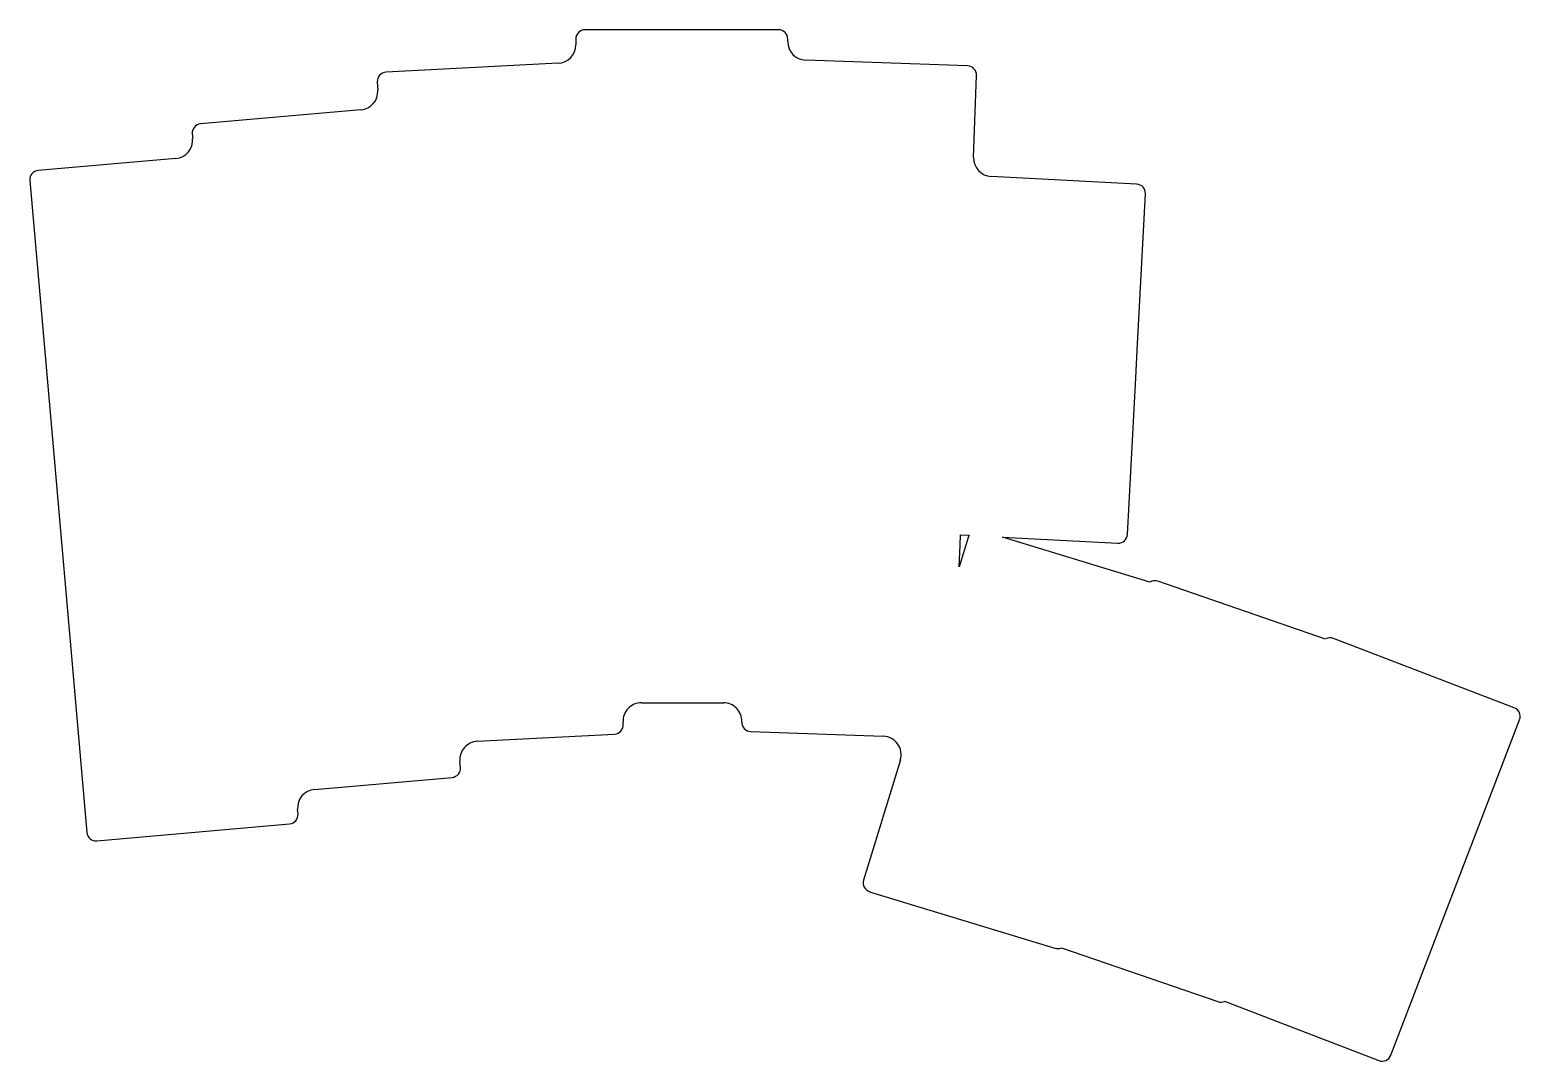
# Model space of a CAD drawing. Header units: millimetres. Extents: x -17 to 145, y -36 to 76.
import ezdxf

# ---------------------------------------------------------------- set-up
doc = ezdxf.new("R2010")
doc.units = ezdxf.units.MM

msp = doc.modelspace()

# ---------------------------------------------------------------- linework, layer by layer
at = {"linetype": 'CONTINUOUS'}
for p, q in [((64.47, 76.11), (43.47, 76.11)), ((42.47, 75.11), (42.47, 74.48)), ((65.47, 74.82), (65.47, 75.11)), ((84.99, 72.2), (67.4, 72.82)), ((40.57, 72.49), (21.88, 71.51)), ((85.64, 62.26), (85.95, 71.17)), ((20.93, 70.46), (20.98, 69.52)), ((19.16, 67.43), (1.76, 65.9)), ((0.85, 64.82), (0.9, 64.32)), ((-0.92, 62.16), (-15.86, 60.85)), ((103.33, 59.37), (87.53, 60.19)), ((-16.77, 59.77), (-15.29, 42.83)), ((103.39, 41.34), (104.28, 58.32)), ((-15.29, 42.83), (-13.81, 25.9)), ((-15.29, 42.83), (-15.29, 42.83)), ((103.23, 38.34), (103.39, 41.34)), ((102.34, 21.37), (103.23, 38.34)), ((-13.81, 25.89), (-12.33, 8.96)), ((85.1, 21.16), (84.09, 17.84)), ((84.17, 20.2), (84.21, 21.31)), ((84.21, 21.31), (85.14, 21.27)), ((88.79, 21.07), (101.29, 20.42)), ((104.77, 16.19), (88.79, 21.07)), ((84.09, 17.84), (84.17, 20.2)), ((123.84, 10.02), (105.63, 16.29)), ((144.31, 2.57), (124.7, 10.09)), ((-12.33, 8.96), (-10.58, -10.96)), ((-12.33, 8.96), (-12.33, 8.96)), ((49.6, 3.11), (58.49, 3.11)), ((47.62, 0.76), (47.61, 1)), ((60.49, 1.04), (60.49, 1.02)), ((138.08, -16.46), (144.88, 1.27)), ((31.78, -1.07), (46.67, -0.29)), ((61.45, -0.02), (75.84, -0.52)), ((77.69, -3.1), (73.7, -16.14)), ((29.95, -3.9), (29.9, -3.24)), ((14.1, -6.29), (29.05, -4.99)), ((12.33, -8.96), (12.28, -8.46)), ((-9.5, -11.87), (11.42, -10.04)), ((74.36, -17.39), (94.45, -23.53)), ((130.91, -35.14), (138.08, -16.46)), ((138.08, -16.46), (138.08, -16.46)), ((95.17, -23.47), (112.14, -29.31)), ((112.87, -29.28), (129.62, -35.71))]:
    msp.add_line(p, q, dxfattribs=at)
for centre, radius, start, end in [((43.47, 75.11), 1, 90, 180), ((64.47, 75.11), 1, 0, 90), ((40.47, 74.48), 2, 273, 0), ((67.47, 74.82), 2, 180, 268), ((21.93, 70.51), 1, 93, 183), ((84.95, 71.2), 1, 358, 88), ((18.99, 69.42), 2, 275, 3), ((1.85, 64.91), 1, 95, 185), ((-1.1, 64.15), 2, 275, 5), ((87.64, 62.19), 2, 178, 267), ((-15.78, 59.85), 1, 95, 185), ((103.28, 58.37), 1, 357, 87), ((-14.29, 42.92), 1, 184.9744, 185), ((102.23, 38.39), 1, 356.9744, 357), ((-12.81, 25.98), 1, 184.9744, 185), ((86.06, 20.87), 1, 156.3694, 163), ((101.34, 21.42), 1, 267, 357), ((83.17, 20.24), 1, 358, 358.0256), ((105.3, 15.35), 1, 71, 122.3663), ((124.35, 9.16), 1, 69, 120.3663), ((-11.33, 9.05), 1, 184.9744, 185), ((49.6, 1.11), 2, 90, 183), ((58.49, 1.11), 2, 358, 90), ((143.95, 1.63), 1, 339, 69), ((46.62, 0.71), 1, 273, 3), ((61.49, 0.98), 1, 178, 268), ((31.89, -3.07), 2, 93, 185), ((75.77, -2.52), 2, 343, 88), ((28.96, -3.99), 1, 275, 5), ((14.28, -8.29), 2, 95, 185), ((11.33, -9.05), 1, 275, 5), ((-9.59, -10.88), 1, 185, 275), ((74.66, -16.43), 1, 163, 253), ((137.14, -16.11), 1, 339, 339.0256), ((94.74, -22.57), 1, 253, 295.8101), ((112.46, -28.37), 1, 251, 293.8102), ((129.97, -34.78), 1, 249, 339)]:
    msp.add_arc(centre, radius, start, end, dxfattribs=at)

doc.saveas('drawing.dxf')
